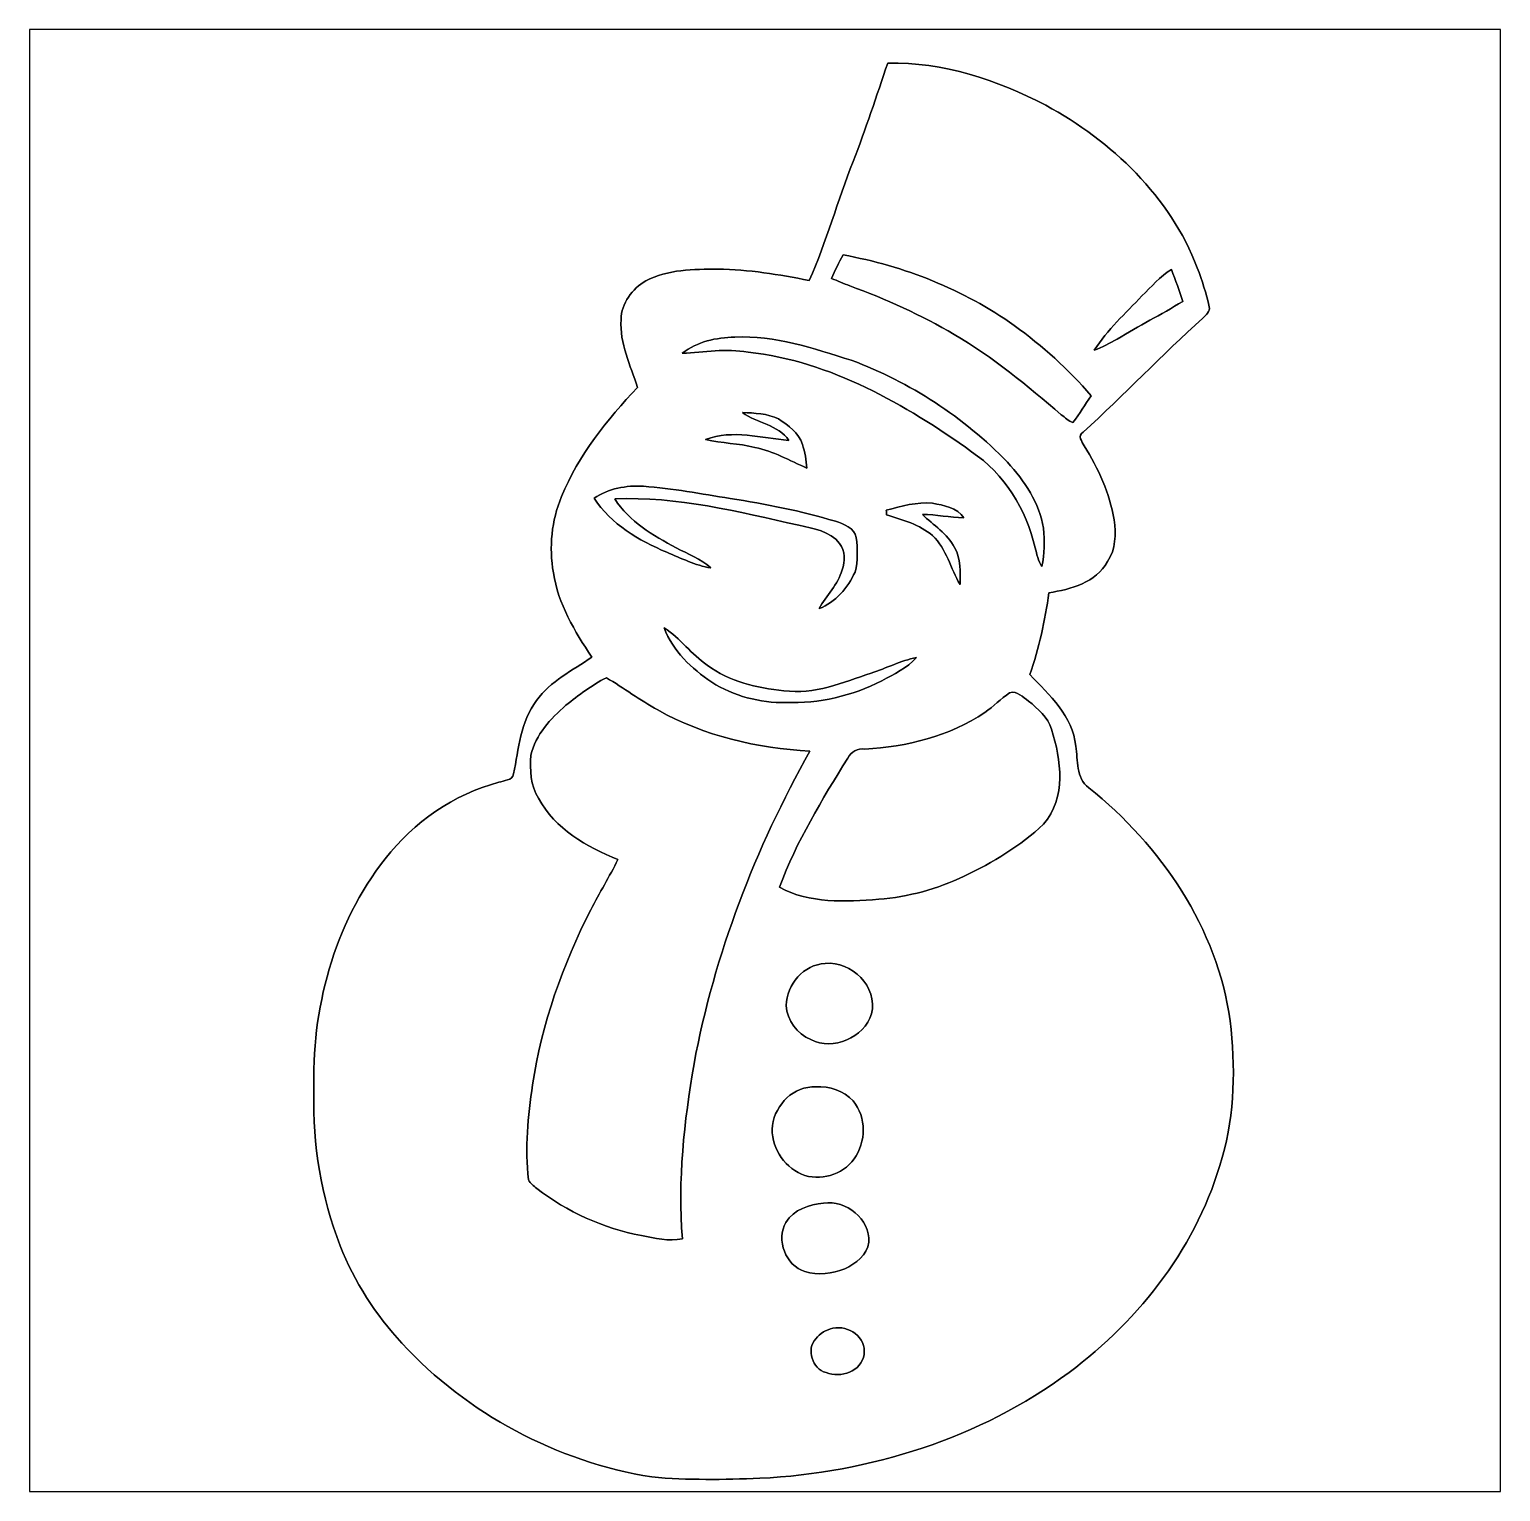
# Model space of a CAD drawing. Header units: centimetres. Extents: x -16.8 to 16.8, y -16.7 to 16.7.
import ezdxf

# ---------------------------------------------------------------- set-up
doc = ezdxf.new("R2010")
doc.units = ezdxf.units.CM
doc.header["$MEASUREMENT"] = 0
doc.layers.add('Layer 1', color=7, linetype='Continuous')

msp = doc.modelspace()

# ---------------------------------------------------------------- linework, layer by layer
at = {"layer": 'Layer 1', "color": 7}
for points, knots in [([(-16.77458, 16.66875), (-16.77458, 16.66875), (16.77458, 16.66875), (16.77458, 16.66875), (16.77458, 16.66875), (16.77458, 16.66875), (16.77458, -16.66875), (16.77458, -16.66875), (16.77458, -16.66875), (16.77458, -16.66875), (-16.77458, -16.66875), (-16.77458, -16.66875), (-16.77458, -16.66875), (-16.77458, -16.66875), (-16.77458, 16.66875), (-16.77458, 16.66875), (-16.77458, 16.66875), (-16.77458, 16.66875), (-16.77458, 16.66875), (-16.77458, 16.66875)], [0, 0, 0, 0, 0.16666667, 0.16666667, 0.16666667, 0.16666667, 0.33333333, 0.33333333, 0.33333333, 0.33333333, 0.5, 0.5, 0.5, 0.5, 0.66666667, 0.66666667, 0.66666667, 0.66666667, 1, 1, 1, 1]), ([(2.8, 15.9004), (2.54141, 15.15075), (2.29941, 14.3951), (2.00731, 13.65744), (2.00731, 13.65744), (1.65559, 12.76032), (1.40229, 11.82687), (1.00824, 10.94599), (1.00824, 10.94599), (0.32032, 11.07546), (-0.37324, 11.19928), (-1.07562, 11.20105), (-1.07562, 11.20105), (-1.63019, 11.20493), (-2.21333, 11.19576), (-2.71992, 10.93823), (-2.71992, 10.93823), (-3.02966, 10.75302), (-3.27695, 10.42458), (-3.28154, 10.05276), (-3.28154, 10.05276), (-3.3207, 9.50701), (-3.06634, 9.01171), (-2.90477, 8.50688), (-2.90477, 8.50688), (-3.60186, 7.77028), (-4.25344, 6.96242), (-4.6415, 6.01627), (-4.6415, 6.01627), (-4.86833, 5.47052), (-4.92795, 4.86128), (-4.82565, 4.28061), (-4.82565, 4.28061), (-4.71911, 3.57046), (-4.33846, 2.9464), (-3.95041, 2.35797), (-3.95041, 2.35797), (-4.38503, 2.04788), (-4.89726, 1.81751), (-5.21053, 1.3656), (-5.21053, 1.3656), (-5.57318, 0.883), (-5.61869, 0.26635), (-5.73229, -0.3048), (-5.73229, -0.3048), (-5.75804, -0.45967), (-5.96053, -0.45226), (-6.06954, -0.49777), (-6.06954, -0.49777), (-7.09507, -0.76835), (-8.01335, -1.40335), (-8.65964, -2.24084), (-8.65964, -2.24084), (-9.8365, -3.73521), (-10.34944, -5.68325), (-10.28735, -7.56708), (-10.28735, -7.56708), (-10.32334, -8.75665), (-10.11802, -9.95327), (-9.68657, -11.06241), (-9.68657, -11.06241), (-9.37225, -11.88896), (-8.87095, -12.63509), (-8.27934, -13.28879), (-8.27934, -13.28879), (-6.79168, -14.90169), (-4.74521, -15.98577), (-2.58128, -16.33608), (-2.58128, -16.33608), (-1.76283, -16.41157), (-0.93804, -16.39711), (-0.11748, -16.36607), (-0.11748, -16.36607), (2.3943, -16.24295), (4.90044, -15.4559), (6.93279, -13.95307), (6.93279, -13.95307), (8.56721, -12.74022), (9.88801, -11.03171), (10.42282, -9.04875), (10.42282, -9.04875), (10.72515, -8.04369), (10.72444, -6.97371), (10.60803, -5.93901), (10.60803, -5.93901), (10.31804, -3.81882), (9.03005, -1.94275), (7.38505, -0.62159), (7.38505, -0.62159), (7.0799, -0.39652), (7.14587, 0.00247), (7.08589, 0.32879), (7.08589, 0.32879), (7.02663, 1.00894), (6.48547, 1.49719), (6.03956, 1.95756), (6.03956, 1.95756), (6.25581, 2.56081), (6.38175, 3.19264), (6.47524, 3.82552), (6.47524, 3.82552), (6.97442, 3.90137), (7.54874, 4.05871), (7.81191, 4.5339), (7.81191, 4.5339), (8.00276, 4.81048), (8.001, 5.16784), (7.96219, 5.48781), (7.96219, 5.48781), (7.86271, 6.09282), (7.59954, 6.65762), (7.27922, 7.17585), (7.27922, 7.17585), (7.23053, 7.26652), (7.1187, 7.41327), (7.2577, 7.487), (7.2577, 7.487), (8.18621, 8.33367), (9.05192, 9.24631), (9.98537, 10.08803), (9.98537, 10.08803), (10.05522, 10.15506), (10.15541, 10.23585), (10.1286, 10.34697), (10.1286, 10.34697), (10.06722, 10.64966), (9.96597, 10.94352), (9.85873, 11.23315), (9.85873, 11.23315), (9.23678, 12.85487), (7.91034, 14.12487), (6.40256, 14.93873), (6.40256, 14.93873), (5.29449, 15.51764), (4.06259, 15.92721), (2.8, 15.9004)], [0, 0, 0, 0, 0.02857143, 0.02857143, 0.02857143, 0.02857143, 0.05714286, 0.05714286, 0.05714286, 0.05714286, 0.08571429, 0.08571429, 0.08571429, 0.08571429, 0.11428571, 0.11428571, 0.11428571, 0.11428571, 0.14285714, 0.14285714, 0.14285714, 0.14285714, 0.17142857, 0.17142857, 0.17142857, 0.17142857, 0.2, 0.2, 0.2, 0.2, 0.22857143, 0.22857143, 0.22857143, 0.22857143, 0.25714286, 0.25714286, 0.25714286, 0.25714286, 0.28571429, 0.28571429, 0.28571429, 0.28571429, 0.31428571, 0.31428571, 0.31428571, 0.31428571, 0.34285714, 0.34285714, 0.34285714, 0.34285714, 0.37142857, 0.37142857, 0.37142857, 0.37142857, 0.4, 0.4, 0.4, 0.4, 0.42857143, 0.42857143, 0.42857143, 0.42857143, 0.45714286, 0.45714286, 0.45714286, 0.45714286, 0.48571429, 0.48571429, 0.48571429, 0.48571429, 0.51428571, 0.51428571, 0.51428571, 0.51428571, 0.54285714, 0.54285714, 0.54285714, 0.54285714, 0.57142857, 0.57142857, 0.57142857, 0.57142857, 0.6, 0.6, 0.6, 0.6, 0.62857143, 0.62857143, 0.62857143, 0.62857143, 0.65714286, 0.65714286, 0.65714286, 0.65714286, 0.68571429, 0.68571429, 0.68571429, 0.68571429, 0.71428571, 0.71428571, 0.71428571, 0.71428571, 0.74285714, 0.74285714, 0.74285714, 0.74285714, 0.77142857, 0.77142857, 0.77142857, 0.77142857, 0.8, 0.8, 0.8, 0.8, 0.82857143, 0.82857143, 0.82857143, 0.82857143, 0.85714286, 0.85714286, 0.85714286, 0.85714286, 0.88571429, 0.88571429, 0.88571429, 0.88571429, 0.91428571, 0.91428571, 0.91428571, 0.91428571, 0.94285714, 0.94285714, 0.94285714, 0.94285714, 1, 1, 1, 1]), ([(1.78012, 11.52772), (3.17676, 11.27619), (4.52684, 10.74103), (5.68572, 9.91729), (5.68572, 9.91729), (6.32601, 9.45303), (6.92291, 8.9221), (7.43444, 8.31744), (7.43444, 8.31744), (7.29791, 8.11424), (7.1755, 7.90081), (7.02381, 7.70819), (7.02381, 7.70819), (6.91691, 7.73359), (6.84283, 7.82355), (6.75711, 7.88458), (6.75711, 7.88458), (5.98064, 8.54075), (5.19924, 9.20115), (4.31624, 9.71232), (4.31624, 9.71232), (3.55988, 10.15718), (2.75766, 10.52336), (1.93322, 10.82216), (1.93322, 10.82216), (1.79282, 10.87508), (1.65453, 10.93399), (1.51694, 10.99256), (1.51694, 10.99256), (1.59985, 11.17318), (1.68381, 11.3538), (1.78012, 11.52772)], [0, 0, 0, 0, 0.11111111, 0.11111111, 0.11111111, 0.11111111, 0.22222222, 0.22222222, 0.22222222, 0.22222222, 0.33333333, 0.33333333, 0.33333333, 0.33333333, 0.44444444, 0.44444444, 0.44444444, 0.44444444, 0.55555556, 0.55555556, 0.55555556, 0.55555556, 0.66666667, 0.66666667, 0.66666667, 0.66666667, 0.77777778, 0.77777778, 0.77777778, 0.77777778, 1, 1, 1, 1]), ([(8.59684, 10.59427), (8.81415, 10.79959), (9.00783, 11.04089), (9.26994, 11.19223), (9.26994, 11.19223), (9.35496, 10.94881), (9.4615, 10.7128), (9.52571, 10.46268), (9.52571, 10.46268), (9.02935, 10.17482), (8.52699, 9.89789), (8.03169, 9.60896), (8.03169, 9.60896), (7.86165, 9.51653), (7.69338, 9.41811), (7.50958, 9.35637), (7.50958, 9.35637), (7.80944, 9.81957), (8.22043, 10.19563), (8.59684, 10.59427)], [0, 0, 0, 0, 0.16666667, 0.16666667, 0.16666667, 0.16666667, 0.33333333, 0.33333333, 0.33333333, 0.33333333, 0.5, 0.5, 0.5, 0.5, 0.66666667, 0.66666667, 0.66666667, 0.66666667, 1, 1, 1, 1]), ([(-1.88524, 9.28511), (-1.54834, 9.54722), (-1.10878, 9.64847), (-0.68898, 9.65129), (-0.68898, 9.65129), (0.22895, 9.7088), (1.10384, 9.38636), (1.96815, 9.12636), (1.96815, 9.12636), (3.30623, 8.62365), (4.53637, 7.82884), (5.53014, 6.80014), (5.53014, 6.80014), (5.9182, 6.37575), (6.25898, 5.87375), (6.34788, 5.29378), (6.34788, 5.29378), (6.37822, 5.00592), (6.38104, 4.70853), (6.31155, 4.4256), (6.31155, 4.4256), (6.22759, 4.5533), (6.19936, 4.70676), (6.15809, 4.85069), (6.15809, 4.85069), (5.96159, 5.72206), (5.45712, 6.53662), (4.7117, 7.04074), (4.7117, 7.04074), (3.1937, 8.12482), (1.50213, 9.10343), (-0.38629, 9.31122), (-0.38629, 9.31122), (-0.88512, 9.39871), (-1.38606, 9.31192), (-1.88524, 9.28511)], [0, 0, 0, 0, 0.1, 0.1, 0.1, 0.1, 0.2, 0.2, 0.2, 0.2, 0.3, 0.3, 0.3, 0.3, 0.4, 0.4, 0.4, 0.4, 0.5, 0.5, 0.5, 0.5, 0.6, 0.6, 0.6, 0.6, 0.7, 0.7, 0.7, 0.7, 0.8, 0.8, 0.8, 0.8, 1, 1, 1, 1]), ([(-0.5147, 7.93432), (-0.23777, 7.92127), (0.0568, 7.91351), (0.31009, 7.78792), (0.31009, 7.78792), (0.53058, 7.64469), (0.77011, 7.47113), (0.85443, 7.20831), (0.85443, 7.20831), (0.90876, 7.03298), (0.94333, 6.85059), (0.95391, 6.66715), (0.95391, 6.66715), (0.56621, 6.83966), (0.18909, 7.05132), (-0.23001, 7.13881), (-0.23001, 7.13881), (-0.59902, 7.23265), (-0.98425, 7.22983), (-1.35361, 7.32084), (-1.35361, 7.32084), (-0.73554, 7.55086), (-0.08467, 7.35612), (0.54363, 7.29686), (0.54363, 7.29686), (0.30268, 7.66657), (-0.18697, 7.68032), (-0.5147, 7.93432)], [0, 0, 0, 0, 0.125, 0.125, 0.125, 0.125, 0.25, 0.25, 0.25, 0.25, 0.375, 0.375, 0.375, 0.375, 0.5, 0.5, 0.5, 0.5, 0.625, 0.625, 0.625, 0.625, 0.75, 0.75, 0.75, 0.75, 1, 1, 1, 1]), ([(-3.89467, 5.97994), (-3.56799, 6.20254), (-3.16336, 6.27592), (-2.77424, 6.25263), (-2.77424, 6.25263), (-2.1082, 6.20854), (-1.45344, 6.07272), (-0.7941, 5.97606), (-0.7941, 5.97606), (0.01411, 5.84517), (0.82303, 5.69489), (1.60655, 5.45324), (1.60655, 5.45324), (1.79634, 5.39821), (2.03694, 5.29766), (2.08209, 5.08317), (2.08209, 5.08317), (2.10644, 4.82459), (2.12866, 4.55013), (2.05281, 4.29754), (2.05281, 4.29754), (1.89018, 3.93876), (1.60796, 3.60856), (1.23437, 3.46216), (1.23437, 3.46216), (1.39524, 3.76414), (1.66934, 4.00756), (1.7593, 4.34481), (1.7593, 4.34481), (1.81716, 4.53813), (1.84009, 4.78084), (1.70145, 4.94736), (1.70145, 4.94736), (1.48237, 5.23416), (1.10208, 5.28461), (0.77399, 5.36504), (0.77399, 5.36504), (-0.60572, 5.66632), (-2.00131, 6.03179), (-3.42547, 5.96265), (-3.42547, 5.96265), (-3.09421, 5.45359), (-2.55658, 5.12551), (-2.02777, 4.85246), (-2.02777, 4.85246), (-1.76071, 4.70641), (-1.46191, 4.60304), (-1.23508, 4.39244), (-1.23508, 4.39244), (-1.58891, 4.44747), (-1.9117, 4.61151), (-2.23873, 4.74733), (-2.23873, 4.74733), (-2.87549, 5.01615), (-3.51367, 5.3848), (-3.89467, 5.97994)], [0, 0, 0, 0, 0.06666667, 0.06666667, 0.06666667, 0.06666667, 0.13333333, 0.13333333, 0.13333333, 0.13333333, 0.2, 0.2, 0.2, 0.2, 0.26666667, 0.26666667, 0.26666667, 0.26666667, 0.33333333, 0.33333333, 0.33333333, 0.33333333, 0.4, 0.4, 0.4, 0.4, 0.46666667, 0.46666667, 0.46666667, 0.46666667, 0.53333333, 0.53333333, 0.53333333, 0.53333333, 0.6, 0.6, 0.6, 0.6, 0.66666667, 0.66666667, 0.66666667, 0.66666667, 0.73333333, 0.73333333, 0.73333333, 0.73333333, 0.8, 0.8, 0.8, 0.8, 0.86666667, 0.86666667, 0.86666667, 0.86666667, 1, 1, 1, 1]), ([(2.76613, 5.70512), (3.10974, 5.79931), (3.46251, 5.90056), (3.82341, 5.86599), (3.82341, 5.86599), (4.0767, 5.81695), (4.38397, 5.77003), (4.53355, 5.52944), (4.53355, 5.52944), (4.21746, 5.5439), (3.9056, 5.60458), (3.58881, 5.61164), (3.58881, 5.61164), (3.83928, 5.36504), (4.1596, 5.1749), (4.324, 4.85281), (4.324, 4.85281), (4.46864, 4.5974), (4.45135, 4.29366), (4.44747, 4.01038), (4.44747, 4.01038), (4.2291, 4.37656), (4.14584, 4.82529), (3.82164, 5.12727), (3.82164, 5.12727), (3.5246, 5.38092), (3.14043, 5.48675), (2.77424, 5.59858), (2.77424, 5.59858), (2.77213, 5.62539), (2.76825, 5.67831), (2.76613, 5.70512)], [0, 0, 0, 0, 0.11111111, 0.11111111, 0.11111111, 0.11111111, 0.22222222, 0.22222222, 0.22222222, 0.22222222, 0.33333333, 0.33333333, 0.33333333, 0.33333333, 0.44444444, 0.44444444, 0.44444444, 0.44444444, 0.55555556, 0.55555556, 0.55555556, 0.55555556, 0.66666667, 0.66666667, 0.66666667, 0.66666667, 0.77777778, 0.77777778, 0.77777778, 0.77777778, 1, 1, 1, 1]), ([(-2.29905, 3.02119), (-1.93216, 2.78694), (-1.67675, 2.4197), (-1.31657, 2.17558), (-1.31657, 2.17558), (-0.81703, 1.79352), (-0.18415, 1.65488), (0.42933, 1.59173), (0.42933, 1.59173), (1.11936, 1.49543), (1.77906, 1.77835), (2.42006, 1.99037), (2.42006, 1.99037), (2.76437, 2.10855), (3.09492, 2.27013), (3.45193, 2.34915), (3.45193, 2.34915), (3.23779, 2.10679), (2.94358, 1.96638), (2.66277, 1.81822), (2.66277, 1.81822), (1.99002, 1.4732), (1.23366, 1.29152), (0.4759, 1.32256), (0.4759, 1.32256), (-0.11712, 1.30845), (-0.71261, 1.47179), (-1.21532, 1.78541), (-1.21532, 1.78541), (-1.67287, 2.09409), (-2.10079, 2.49343), (-2.29905, 3.02119)], [0, 0, 0, 0, 0.11111111, 0.11111111, 0.11111111, 0.11111111, 0.22222222, 0.22222222, 0.22222222, 0.22222222, 0.33333333, 0.33333333, 0.33333333, 0.33333333, 0.44444444, 0.44444444, 0.44444444, 0.44444444, 0.55555556, 0.55555556, 0.55555556, 0.55555556, 0.66666667, 0.66666667, 0.66666667, 0.66666667, 0.77777778, 0.77777778, 0.77777778, 0.77777778, 1, 1, 1, 1]), ([(-4.5406, 1.25942), (-4.25062, 1.49225), (-3.95076, 1.71803), (-3.61809, 1.8863), (-3.61809, 1.8863), (-3.21663, 1.65876), (-2.85291, 1.36948), (-2.4451, 1.15182), (-2.4451, 1.15182), (-1.38712, 0.55774), (-0.18027, 0.2794), (1.02482, 0.21449), (1.02482, 0.21449), (-0.22084, -2.00484), (-1.15323, -4.41254), (-1.61854, -6.91833), (-1.61854, -6.91833), (-1.84468, -8.23172), (-1.99425, -9.57439), (-1.88278, -10.90648), (-1.88278, -10.90648), (-2.19428, -10.97315), (-2.51319, -10.88743), (-2.81905, -10.83028), (-2.81905, -10.83028), (-3.68476, -10.66624), (-4.50744, -10.293), (-5.20559, -9.75642), (-5.20559, -9.75642), (-5.27156, -9.6968), (-5.35658, -9.64741), (-5.3908, -9.56134), (-5.3908, -9.56134), (-5.48887, -8.84096), (-5.39609, -8.11107), (-5.3026, -7.39528), (-5.3026, -7.39528), (-5.08917, -6.00075), (-4.61328, -4.65596), (-3.97263, -3.40254), (-3.97263, -3.40254), (-3.77719, -3.01519), (-3.54506, -2.6476), (-3.35421, -2.25813), (-3.35421, -2.25813), (-4.06647, -1.96956), (-4.78719, -1.56139), (-5.16608, -0.86254), (-5.16608, -0.86254), (-5.35093, -0.5715), (-5.36258, -0.21131), (-5.34035, 0.12171), (-5.34035, 0.12171), (-5.23028, 0.58984), (-4.89091, 0.95144), (-4.5406, 1.25942)], [0, 0, 0, 0, 0.06666667, 0.06666667, 0.06666667, 0.06666667, 0.13333333, 0.13333333, 0.13333333, 0.13333333, 0.2, 0.2, 0.2, 0.2, 0.26666667, 0.26666667, 0.26666667, 0.26666667, 0.33333333, 0.33333333, 0.33333333, 0.33333333, 0.4, 0.4, 0.4, 0.4, 0.46666667, 0.46666667, 0.46666667, 0.46666667, 0.53333333, 0.53333333, 0.53333333, 0.53333333, 0.6, 0.6, 0.6, 0.6, 0.66666667, 0.66666667, 0.66666667, 0.66666667, 0.73333333, 0.73333333, 0.73333333, 0.73333333, 0.8, 0.8, 0.8, 0.8, 0.86666667, 0.86666667, 0.86666667, 0.86666667, 1, 1, 1, 1]), ([(5.57812, 1.54446), (5.75592, 1.59702), (5.87657, 1.43439), (6.01098, 1.35537), (6.01098, 1.35537), (6.223, 1.18004), (6.45301, 0.98707), (6.5338, 0.71296), (6.5338, 0.71296), (6.75569, 0.01341), (6.87352, -0.84808), (6.35388, -1.44956), (6.35388, -1.44956), (5.82648, -1.95051), (5.19359, -2.32657), (4.53919, -2.63737), (4.53919, -2.63737), (3.93206, -2.93758), (3.26849, -3.10656), (2.59468, -3.16442), (2.59468, -3.16442), (1.83691, -3.21769), (1.01847, -3.26919), (0.32844, -2.88925), (0.32844, -2.88925), (0.71861, -1.84503), (1.3014, -0.88971), (1.88666, 0.05397), (1.88666, 0.05397), (1.96462, 0.19332), (2.10714, 0.28646), (2.27612, 0.25894), (2.27612, 0.25894), (3.23427, 0.31609), (4.20687, 0.55104), (5.0105, 1.09432), (5.0105, 1.09432), (5.21511, 1.22484), (5.37422, 1.41464), (5.57812, 1.54446)], [0, 0, 0, 0, 0.09090909, 0.09090909, 0.09090909, 0.09090909, 0.18181818, 0.18181818, 0.18181818, 0.18181818, 0.27272727, 0.27272727, 0.27272727, 0.27272727, 0.36363636, 0.36363636, 0.36363636, 0.36363636, 0.45454545, 0.45454545, 0.45454545, 0.45454545, 0.54545455, 0.54545455, 0.54545455, 0.54545455, 0.63636364, 0.63636364, 0.63636364, 0.63636364, 0.72727273, 0.72727273, 0.72727273, 0.72727273, 0.81818182, 0.81818182, 0.81818182, 0.81818182, 1, 1, 1, 1]), ([(1.37336, -4.62739), (1.9752, -4.56988), (2.57669, -5.15937), (2.42993, -5.77533), (2.42993, -5.77533), (2.25919, -6.32495), (1.55646, -6.62023), (1.04246, -6.3627), (1.04246, -6.3627), (0.72496, -6.23464), (0.51364, -5.9249), (0.48048, -5.58694), (0.48048, -5.58694), (0.49283, -5.10787), (0.8823, -4.64996), (1.37336, -4.62739)], [0, 0, 0, 0, 0.2, 0.2, 0.2, 0.2, 0.4, 0.4, 0.4, 0.4, 0.6, 0.6, 0.6, 0.6, 1, 1, 1, 1]), ([(1.15782, -7.44255), (1.47144, -7.42068), (1.79388, -7.52934), (2.00942, -7.76323), (2.00942, -7.76323), (2.31846, -8.13188), (2.31034, -8.70232), (2.02988, -9.08473), (2.02988, -9.08473), (1.772, -9.45515), (1.24566, -9.59697), (0.82973, -9.43539), (0.82973, -9.43539), (0.40958, -9.24278), (0.12206, -8.78417), (0.16792, -8.3185), (0.16792, -8.3185), (0.24024, -7.84401), (0.65476, -7.41257), (1.15782, -7.44255)], [0, 0, 0, 0, 0.16666667, 0.16666667, 0.16666667, 0.16666667, 0.33333333, 0.33333333, 0.33333333, 0.33333333, 0.5, 0.5, 0.5, 0.5, 0.66666667, 0.66666667, 0.66666667, 0.66666667, 1, 1, 1, 1]), ([(1.33773, -10.08944), (1.85138, -10.01748), (2.39677, -10.45316), (2.36784, -10.98409), (2.36784, -10.98409), (2.33574, -11.27795), (2.06234, -11.47127), (1.81857, -11.59087), (1.81857, -11.59087), (1.53529, -11.70411), (1.20474, -11.74291), (0.90981, -11.65225), (0.90981, -11.65225), (0.46602, -11.51467), (0.24906, -10.92976), (0.4766, -10.53042), (0.4766, -10.53042), (0.65722, -10.23655), (1.01282, -10.12261), (1.33773, -10.08944)], [0, 0, 0, 0, 0.16666667, 0.16666667, 0.16666667, 0.16666667, 0.33333333, 0.33333333, 0.33333333, 0.33333333, 0.5, 0.5, 0.5, 0.5, 0.66666667, 0.66666667, 0.66666667, 0.66666667, 1, 1, 1, 1]), ([(1.54975, -12.94624), (1.90465, -12.86898), (2.31211, -13.14979), (2.25848, -13.54243), (2.25848, -13.54243), (2.20169, -13.93119), (1.72402, -14.08924), (1.39136, -13.95518), (1.39136, -13.95518), (1.08232, -13.87299), (0.93521, -13.42496), (1.15676, -13.18542), (1.15676, -13.18542), (1.25271, -13.06195), (1.39559, -12.97376), (1.54975, -12.94624)], [0, 0, 0, 0, 0.2, 0.2, 0.2, 0.2, 0.4, 0.4, 0.4, 0.4, 0.6, 0.6, 0.6, 0.6, 1, 1, 1, 1])]:
    msp.add_open_spline(points, degree=3, knots=knots, dxfattribs=at)
at = {"layer": 'Layer 1', "color": 251}
for points, knots in [([(2.8, 15.9004), (4.06259, 15.92721), (5.29449, 15.51764), (6.40256, 14.93873), (6.40256, 14.93873), (7.91034, 14.12487), (9.23678, 12.85487), (9.85873, 11.23315), (9.85873, 11.23315), (9.96597, 10.94352), (10.06722, 10.64966), (10.1286, 10.34697), (10.1286, 10.34697), (10.15541, 10.23585), (10.05522, 10.15506), (9.98537, 10.08803), (9.98537, 10.08803), (9.05192, 9.24631), (8.18621, 8.33367), (7.2577, 7.487), (7.2577, 7.487), (7.1187, 7.41327), (7.23053, 7.26652), (7.27922, 7.17585), (7.27922, 7.17585), (7.59954, 6.65762), (7.86271, 6.09282), (7.96219, 5.48781), (7.96219, 5.48781), (8.001, 5.16784), (8.00276, 4.81048), (7.81191, 4.5339), (7.81191, 4.5339), (7.54874, 4.05871), (6.97442, 3.90137), (6.47524, 3.82552), (6.47524, 3.82552), (6.38175, 3.19264), (6.25581, 2.56081), (6.03956, 1.95756), (6.03956, 1.95756), (6.48547, 1.49719), (7.02663, 1.00894), (7.08589, 0.32879), (7.08589, 0.32879), (7.14587, 0.00247), (7.0799, -0.39652), (7.38505, -0.62159), (7.38505, -0.62159), (9.03005, -1.94275), (10.31804, -3.81882), (10.60803, -5.93901), (10.60803, -5.93901), (10.72444, -6.97371), (10.72515, -8.04369), (10.42282, -9.04875), (10.42282, -9.04875), (9.88801, -11.03171), (8.56721, -12.74022), (6.93279, -13.95307), (6.93279, -13.95307), (4.90044, -15.4559), (2.3943, -16.24295), (-0.11748, -16.36607), (-0.11748, -16.36607), (-0.93804, -16.39711), (-1.76283, -16.41157), (-2.58128, -16.33608), (-2.58128, -16.33608), (-4.74521, -15.98577), (-6.79168, -14.90169), (-8.27934, -13.28879), (-8.27934, -13.28879), (-8.87095, -12.63509), (-9.37225, -11.88896), (-9.68657, -11.06241), (-9.68657, -11.06241), (-10.11802, -9.95327), (-10.32334, -8.75665), (-10.28735, -7.56708), (-10.28735, -7.56708), (-10.34944, -5.68325), (-9.8365, -3.73521), (-8.65964, -2.24084), (-8.65964, -2.24084), (-8.01335, -1.40335), (-7.09507, -0.76835), (-6.06954, -0.49777), (-6.06954, -0.49777), (-5.96053, -0.45226), (-5.75804, -0.45967), (-5.73229, -0.3048), (-5.73229, -0.3048), (-5.61869, 0.26635), (-5.57318, 0.883), (-5.21053, 1.3656), (-5.21053, 1.3656), (-4.89726, 1.81751), (-4.38503, 2.04788), (-3.95041, 2.35797), (-3.95041, 2.35797), (-4.33846, 2.9464), (-4.71911, 3.57046), (-4.82565, 4.28061), (-4.82565, 4.28061), (-4.92795, 4.86128), (-4.86833, 5.47052), (-4.6415, 6.01627), (-4.6415, 6.01627), (-4.25344, 6.96242), (-3.60186, 7.77028), (-2.90477, 8.50688), (-2.90477, 8.50688), (-3.06634, 9.01171), (-3.3207, 9.50701), (-3.28154, 10.05276), (-3.28154, 10.05276), (-3.27695, 10.42458), (-3.02966, 10.75302), (-2.71992, 10.93823), (-2.71992, 10.93823), (-2.21333, 11.19576), (-1.63019, 11.20493), (-1.07562, 11.20105), (-1.07562, 11.20105), (-0.37324, 11.19928), (0.32032, 11.07546), (1.00824, 10.94599), (1.00824, 10.94599), (1.40229, 11.82687), (1.65559, 12.76032), (2.00731, 13.65744), (2.00731, 13.65744), (2.29941, 14.3951), (2.54141, 15.15075), (2.8, 15.9004), (2.8, 15.9004), (2.8, 15.9004), (2.8, 15.9004), (2.8, 15.9004)], [0, 0, 0, 0, 0.02777778, 0.02777778, 0.02777778, 0.02777778, 0.05555556, 0.05555556, 0.05555556, 0.05555556, 0.08333333, 0.08333333, 0.08333333, 0.08333333, 0.11111111, 0.11111111, 0.11111111, 0.11111111, 0.13888889, 0.13888889, 0.13888889, 0.13888889, 0.16666667, 0.16666667, 0.16666667, 0.16666667, 0.19444444, 0.19444444, 0.19444444, 0.19444444, 0.22222222, 0.22222222, 0.22222222, 0.22222222, 0.25, 0.25, 0.25, 0.25, 0.27777778, 0.27777778, 0.27777778, 0.27777778, 0.30555556, 0.30555556, 0.30555556, 0.30555556, 0.33333333, 0.33333333, 0.33333333, 0.33333333, 0.36111111, 0.36111111, 0.36111111, 0.36111111, 0.38888889, 0.38888889, 0.38888889, 0.38888889, 0.41666667, 0.41666667, 0.41666667, 0.41666667, 0.44444444, 0.44444444, 0.44444444, 0.44444444, 0.47222222, 0.47222222, 0.47222222, 0.47222222, 0.5, 0.5, 0.5, 0.5, 0.52777778, 0.52777778, 0.52777778, 0.52777778, 0.55555556, 0.55555556, 0.55555556, 0.55555556, 0.58333333, 0.58333333, 0.58333333, 0.58333333, 0.61111111, 0.61111111, 0.61111111, 0.61111111, 0.63888889, 0.63888889, 0.63888889, 0.63888889, 0.66666667, 0.66666667, 0.66666667, 0.66666667, 0.69444444, 0.69444444, 0.69444444, 0.69444444, 0.72222222, 0.72222222, 0.72222222, 0.72222222, 0.75, 0.75, 0.75, 0.75, 0.77777778, 0.77777778, 0.77777778, 0.77777778, 0.80555556, 0.80555556, 0.80555556, 0.80555556, 0.83333333, 0.83333333, 0.83333333, 0.83333333, 0.86111111, 0.86111111, 0.86111111, 0.86111111, 0.88888889, 0.88888889, 0.88888889, 0.88888889, 0.91666667, 0.91666667, 0.91666667, 0.91666667, 0.94444444, 0.94444444, 0.94444444, 0.94444444, 1, 1, 1, 1]), ([(1.78012, 11.52772), (1.68381, 11.3538), (1.59985, 11.17318), (1.51694, 10.99256), (1.51694, 10.99256), (1.65453, 10.93399), (1.79282, 10.87508), (1.93322, 10.82216), (1.93322, 10.82216), (2.75766, 10.52336), (3.55988, 10.15718), (4.31624, 9.71232), (4.31624, 9.71232), (5.19924, 9.20115), (5.98064, 8.54075), (6.75711, 7.88458), (6.75711, 7.88458), (6.84283, 7.82355), (6.91691, 7.73359), (7.02381, 7.70819), (7.02381, 7.70819), (7.1755, 7.90081), (7.29791, 8.11424), (7.43444, 8.31744), (7.43444, 8.31744), (6.92291, 8.9221), (6.32601, 9.45303), (5.68572, 9.91729), (5.68572, 9.91729), (4.52684, 10.74103), (3.17676, 11.27619), (1.78012, 11.52772), (1.78012, 11.52772), (1.78012, 11.52772), (1.78012, 11.52772), (1.78012, 11.52772)], [0, 0, 0, 0, 0.1, 0.1, 0.1, 0.1, 0.2, 0.2, 0.2, 0.2, 0.3, 0.3, 0.3, 0.3, 0.4, 0.4, 0.4, 0.4, 0.5, 0.5, 0.5, 0.5, 0.6, 0.6, 0.6, 0.6, 0.7, 0.7, 0.7, 0.7, 0.8, 0.8, 0.8, 0.8, 1, 1, 1, 1]), ([(8.59684, 10.59427), (8.22043, 10.19563), (7.80944, 9.81957), (7.50958, 9.35637), (7.50958, 9.35637), (7.69338, 9.41811), (7.86165, 9.51653), (8.03169, 9.60896), (8.03169, 9.60896), (8.52699, 9.89789), (9.02935, 10.17482), (9.52571, 10.46268), (9.52571, 10.46268), (9.4615, 10.7128), (9.35496, 10.94881), (9.26994, 11.19223), (9.26994, 11.19223), (9.00783, 11.04089), (8.81415, 10.79959), (8.59684, 10.59427), (8.59684, 10.59427), (8.59684, 10.59427), (8.59684, 10.59427), (8.59684, 10.59427)], [0, 0, 0, 0, 0.14285714, 0.14285714, 0.14285714, 0.14285714, 0.28571429, 0.28571429, 0.28571429, 0.28571429, 0.42857143, 0.42857143, 0.42857143, 0.42857143, 0.57142857, 0.57142857, 0.57142857, 0.57142857, 0.71428571, 0.71428571, 0.71428571, 0.71428571, 1, 1, 1, 1]), ([(-1.88524, 9.28511), (-1.38606, 9.31192), (-0.88512, 9.39871), (-0.38629, 9.31122), (-0.38629, 9.31122), (1.50213, 9.10343), (3.1937, 8.12482), (4.7117, 7.04074), (4.7117, 7.04074), (5.45712, 6.53662), (5.96159, 5.72206), (6.15809, 4.85069), (6.15809, 4.85069), (6.19936, 4.70676), (6.22759, 4.5533), (6.31155, 4.4256), (6.31155, 4.4256), (6.38104, 4.70853), (6.37822, 5.00592), (6.34788, 5.29378), (6.34788, 5.29378), (6.25898, 5.87375), (5.9182, 6.37575), (5.53014, 6.80014), (5.53014, 6.80014), (4.53637, 7.82884), (3.30623, 8.62365), (1.96815, 9.12636), (1.96815, 9.12636), (1.10384, 9.38636), (0.22895, 9.7088), (-0.68898, 9.65129), (-0.68898, 9.65129), (-1.10878, 9.64847), (-1.54834, 9.54722), (-1.88524, 9.28511), (-1.88524, 9.28511), (-1.88524, 9.28511), (-1.88524, 9.28511), (-1.88524, 9.28511)], [0, 0, 0, 0, 0.09090909, 0.09090909, 0.09090909, 0.09090909, 0.18181818, 0.18181818, 0.18181818, 0.18181818, 0.27272727, 0.27272727, 0.27272727, 0.27272727, 0.36363636, 0.36363636, 0.36363636, 0.36363636, 0.45454545, 0.45454545, 0.45454545, 0.45454545, 0.54545455, 0.54545455, 0.54545455, 0.54545455, 0.63636364, 0.63636364, 0.63636364, 0.63636364, 0.72727273, 0.72727273, 0.72727273, 0.72727273, 0.81818182, 0.81818182, 0.81818182, 0.81818182, 1, 1, 1, 1]), ([(-0.5147, 7.93432), (-0.18697, 7.68032), (0.30268, 7.66657), (0.54363, 7.29686), (0.54363, 7.29686), (-0.08467, 7.35612), (-0.73554, 7.55086), (-1.35361, 7.32084), (-1.35361, 7.32084), (-0.98425, 7.22983), (-0.59902, 7.23265), (-0.23001, 7.13881), (-0.23001, 7.13881), (0.18909, 7.05132), (0.56621, 6.83966), (0.95391, 6.66715), (0.95391, 6.66715), (0.94333, 6.85059), (0.90876, 7.03298), (0.85443, 7.20831), (0.85443, 7.20831), (0.77011, 7.47113), (0.53058, 7.64469), (0.31009, 7.78792), (0.31009, 7.78792), (0.0568, 7.91351), (-0.23777, 7.92127), (-0.5147, 7.93432), (-0.5147, 7.93432), (-0.5147, 7.93432), (-0.5147, 7.93432), (-0.5147, 7.93432)], [0, 0, 0, 0, 0.11111111, 0.11111111, 0.11111111, 0.11111111, 0.22222222, 0.22222222, 0.22222222, 0.22222222, 0.33333333, 0.33333333, 0.33333333, 0.33333333, 0.44444444, 0.44444444, 0.44444444, 0.44444444, 0.55555556, 0.55555556, 0.55555556, 0.55555556, 0.66666667, 0.66666667, 0.66666667, 0.66666667, 0.77777778, 0.77777778, 0.77777778, 0.77777778, 1, 1, 1, 1]), ([(-3.89467, 5.97994), (-3.51367, 5.3848), (-2.87549, 5.01615), (-2.23873, 4.74733), (-2.23873, 4.74733), (-1.9117, 4.61151), (-1.58891, 4.44747), (-1.23508, 4.39244), (-1.23508, 4.39244), (-1.46191, 4.60304), (-1.76071, 4.70641), (-2.02777, 4.85246), (-2.02777, 4.85246), (-2.55658, 5.12551), (-3.09421, 5.45359), (-3.42547, 5.96265), (-3.42547, 5.96265), (-2.00131, 6.03179), (-0.60572, 5.66632), (0.77399, 5.36504), (0.77399, 5.36504), (1.10208, 5.28461), (1.48237, 5.23416), (1.70145, 4.94736), (1.70145, 4.94736), (1.84009, 4.78084), (1.81716, 4.53813), (1.7593, 4.34481), (1.7593, 4.34481), (1.66934, 4.00756), (1.39524, 3.76414), (1.23437, 3.46216), (1.23437, 3.46216), (1.60796, 3.60856), (1.89018, 3.93876), (2.05281, 4.29754), (2.05281, 4.29754), (2.12866, 4.55013), (2.10644, 4.82459), (2.08209, 5.08317), (2.08209, 5.08317), (2.03694, 5.29766), (1.79634, 5.39821), (1.60655, 5.45324), (1.60655, 5.45324), (0.82303, 5.69489), (0.01411, 5.84517), (-0.7941, 5.97606), (-0.7941, 5.97606), (-1.45344, 6.07272), (-2.1082, 6.20854), (-2.77424, 6.25263), (-2.77424, 6.25263), (-3.16336, 6.27592), (-3.56799, 6.20254), (-3.89467, 5.97994), (-3.89467, 5.97994), (-3.89467, 5.97994), (-3.89467, 5.97994), (-3.89467, 5.97994)], [0, 0, 0, 0, 0.0625, 0.0625, 0.0625, 0.0625, 0.125, 0.125, 0.125, 0.125, 0.1875, 0.1875, 0.1875, 0.1875, 0.25, 0.25, 0.25, 0.25, 0.3125, 0.3125, 0.3125, 0.3125, 0.375, 0.375, 0.375, 0.375, 0.4375, 0.4375, 0.4375, 0.4375, 0.5, 0.5, 0.5, 0.5, 0.5625, 0.5625, 0.5625, 0.5625, 0.625, 0.625, 0.625, 0.625, 0.6875, 0.6875, 0.6875, 0.6875, 0.75, 0.75, 0.75, 0.75, 0.8125, 0.8125, 0.8125, 0.8125, 0.875, 0.875, 0.875, 0.875, 1, 1, 1, 1]), ([(2.76613, 5.70512), (2.76825, 5.67831), (2.77213, 5.62539), (2.77424, 5.59858), (2.77424, 5.59858), (3.14043, 5.48675), (3.5246, 5.38092), (3.82164, 5.12727), (3.82164, 5.12727), (4.14584, 4.82529), (4.2291, 4.37656), (4.44747, 4.01038), (4.44747, 4.01038), (4.45135, 4.29366), (4.46864, 4.5974), (4.324, 4.85281), (4.324, 4.85281), (4.1596, 5.1749), (3.83928, 5.36504), (3.58881, 5.61164), (3.58881, 5.61164), (3.9056, 5.60458), (4.21746, 5.5439), (4.53355, 5.52944), (4.53355, 5.52944), (4.38397, 5.77003), (4.0767, 5.81695), (3.82341, 5.86599), (3.82341, 5.86599), (3.46251, 5.90056), (3.10974, 5.79931), (2.76613, 5.70512), (2.76613, 5.70512), (2.76613, 5.70512), (2.76613, 5.70512), (2.76613, 5.70512)], [0, 0, 0, 0, 0.1, 0.1, 0.1, 0.1, 0.2, 0.2, 0.2, 0.2, 0.3, 0.3, 0.3, 0.3, 0.4, 0.4, 0.4, 0.4, 0.5, 0.5, 0.5, 0.5, 0.6, 0.6, 0.6, 0.6, 0.7, 0.7, 0.7, 0.7, 0.8, 0.8, 0.8, 0.8, 1, 1, 1, 1]), ([(-2.29905, 3.02119), (-2.10079, 2.49343), (-1.67287, 2.09409), (-1.21532, 1.78541), (-1.21532, 1.78541), (-0.71261, 1.47179), (-0.11712, 1.30845), (0.4759, 1.32256), (0.4759, 1.32256), (1.23366, 1.29152), (1.99002, 1.4732), (2.66277, 1.81822), (2.66277, 1.81822), (2.94358, 1.96638), (3.23779, 2.10679), (3.45193, 2.34915), (3.45193, 2.34915), (3.09492, 2.27013), (2.76437, 2.10855), (2.42006, 1.99037), (2.42006, 1.99037), (1.77906, 1.77835), (1.11936, 1.49543), (0.42933, 1.59173), (0.42933, 1.59173), (-0.18415, 1.65488), (-0.81703, 1.79352), (-1.31657, 2.17558), (-1.31657, 2.17558), (-1.67675, 2.4197), (-1.93216, 2.78694), (-2.29905, 3.02119), (-2.29905, 3.02119), (-2.29905, 3.02119), (-2.29905, 3.02119), (-2.29905, 3.02119)], [0, 0, 0, 0, 0.1, 0.1, 0.1, 0.1, 0.2, 0.2, 0.2, 0.2, 0.3, 0.3, 0.3, 0.3, 0.4, 0.4, 0.4, 0.4, 0.5, 0.5, 0.5, 0.5, 0.6, 0.6, 0.6, 0.6, 0.7, 0.7, 0.7, 0.7, 0.8, 0.8, 0.8, 0.8, 1, 1, 1, 1]), ([(-4.5406, 1.25942), (-4.89091, 0.95144), (-5.23028, 0.58984), (-5.34035, 0.12171), (-5.34035, 0.12171), (-5.36258, -0.21131), (-5.35093, -0.5715), (-5.16608, -0.86254), (-5.16608, -0.86254), (-4.78719, -1.56139), (-4.06647, -1.96956), (-3.35421, -2.25813), (-3.35421, -2.25813), (-3.54506, -2.6476), (-3.77719, -3.01519), (-3.97263, -3.40254), (-3.97263, -3.40254), (-4.61328, -4.65596), (-5.08917, -6.00075), (-5.3026, -7.39528), (-5.3026, -7.39528), (-5.39609, -8.11107), (-5.48887, -8.84096), (-5.3908, -9.56134), (-5.3908, -9.56134), (-5.35658, -9.64741), (-5.27156, -9.6968), (-5.20559, -9.75642), (-5.20559, -9.75642), (-4.50744, -10.293), (-3.68476, -10.66624), (-2.81905, -10.83028), (-2.81905, -10.83028), (-2.51319, -10.88743), (-2.19428, -10.97315), (-1.88278, -10.90648), (-1.88278, -10.90648), (-1.99425, -9.57439), (-1.84468, -8.23172), (-1.61854, -6.91833), (-1.61854, -6.91833), (-1.15323, -4.41254), (-0.22084, -2.00484), (1.02482, 0.21449), (1.02482, 0.21449), (-0.18027, 0.2794), (-1.38712, 0.55774), (-2.4451, 1.15182), (-2.4451, 1.15182), (-2.85291, 1.36948), (-3.21663, 1.65876), (-3.61809, 1.8863), (-3.61809, 1.8863), (-3.95076, 1.71803), (-4.25062, 1.49225), (-4.5406, 1.25942), (-4.5406, 1.25942), (-4.5406, 1.25942), (-4.5406, 1.25942), (-4.5406, 1.25942)], [0, 0, 0, 0, 0.0625, 0.0625, 0.0625, 0.0625, 0.125, 0.125, 0.125, 0.125, 0.1875, 0.1875, 0.1875, 0.1875, 0.25, 0.25, 0.25, 0.25, 0.3125, 0.3125, 0.3125, 0.3125, 0.375, 0.375, 0.375, 0.375, 0.4375, 0.4375, 0.4375, 0.4375, 0.5, 0.5, 0.5, 0.5, 0.5625, 0.5625, 0.5625, 0.5625, 0.625, 0.625, 0.625, 0.625, 0.6875, 0.6875, 0.6875, 0.6875, 0.75, 0.75, 0.75, 0.75, 0.8125, 0.8125, 0.8125, 0.8125, 0.875, 0.875, 0.875, 0.875, 1, 1, 1, 1]), ([(5.57812, 1.54446), (5.37422, 1.41464), (5.21511, 1.22484), (5.0105, 1.09432), (5.0105, 1.09432), (4.20687, 0.55104), (3.23427, 0.31609), (2.27612, 0.25894), (2.27612, 0.25894), (2.10714, 0.28646), (1.96462, 0.19332), (1.88666, 0.05397), (1.88666, 0.05397), (1.3014, -0.88971), (0.71861, -1.84503), (0.32844, -2.88925), (0.32844, -2.88925), (1.01847, -3.26919), (1.83691, -3.21769), (2.59468, -3.16442), (2.59468, -3.16442), (3.26849, -3.10656), (3.93206, -2.93758), (4.53919, -2.63737), (4.53919, -2.63737), (5.19359, -2.32657), (5.82648, -1.95051), (6.35388, -1.44956), (6.35388, -1.44956), (6.87352, -0.84808), (6.75569, 0.01341), (6.5338, 0.71296), (6.5338, 0.71296), (6.45301, 0.98707), (6.223, 1.18004), (6.01098, 1.35537), (6.01098, 1.35537), (5.87657, 1.43439), (5.75592, 1.59702), (5.57812, 1.54446), (5.57812, 1.54446), (5.57812, 1.54446), (5.57812, 1.54446), (5.57812, 1.54446)], [0, 0, 0, 0, 0.08333333, 0.08333333, 0.08333333, 0.08333333, 0.16666667, 0.16666667, 0.16666667, 0.16666667, 0.25, 0.25, 0.25, 0.25, 0.33333333, 0.33333333, 0.33333333, 0.33333333, 0.41666667, 0.41666667, 0.41666667, 0.41666667, 0.5, 0.5, 0.5, 0.5, 0.58333333, 0.58333333, 0.58333333, 0.58333333, 0.66666667, 0.66666667, 0.66666667, 0.66666667, 0.75, 0.75, 0.75, 0.75, 0.83333333, 0.83333333, 0.83333333, 0.83333333, 1, 1, 1, 1]), ([(1.37336, -4.62739), (0.8823, -4.64996), (0.49283, -5.10787), (0.48048, -5.58694), (0.48048, -5.58694), (0.51364, -5.9249), (0.72496, -6.23464), (1.04246, -6.3627), (1.04246, -6.3627), (1.55646, -6.62023), (2.25919, -6.32495), (2.42993, -5.77533), (2.42993, -5.77533), (2.57669, -5.15937), (1.9752, -4.56988), (1.37336, -4.62739), (1.37336, -4.62739), (1.37336, -4.62739), (1.37336, -4.62739), (1.37336, -4.62739)], [0, 0, 0, 0, 0.16666667, 0.16666667, 0.16666667, 0.16666667, 0.33333333, 0.33333333, 0.33333333, 0.33333333, 0.5, 0.5, 0.5, 0.5, 0.66666667, 0.66666667, 0.66666667, 0.66666667, 1, 1, 1, 1]), ([(1.15782, -7.44255), (0.65476, -7.41257), (0.24024, -7.84401), (0.16792, -8.3185), (0.16792, -8.3185), (0.12206, -8.78417), (0.40958, -9.24278), (0.82973, -9.43539), (0.82973, -9.43539), (1.24566, -9.59697), (1.772, -9.45515), (2.02988, -9.08473), (2.02988, -9.08473), (2.31034, -8.70232), (2.31846, -8.13188), (2.00942, -7.76323), (2.00942, -7.76323), (1.79388, -7.52934), (1.47144, -7.42068), (1.15782, -7.44255), (1.15782, -7.44255), (1.15782, -7.44255), (1.15782, -7.44255), (1.15782, -7.44255)], [0, 0, 0, 0, 0.14285714, 0.14285714, 0.14285714, 0.14285714, 0.28571429, 0.28571429, 0.28571429, 0.28571429, 0.42857143, 0.42857143, 0.42857143, 0.42857143, 0.57142857, 0.57142857, 0.57142857, 0.57142857, 0.71428571, 0.71428571, 0.71428571, 0.71428571, 1, 1, 1, 1]), ([(1.33773, -10.08944), (1.01282, -10.12261), (0.65722, -10.23655), (0.4766, -10.53042), (0.4766, -10.53042), (0.24906, -10.92976), (0.46602, -11.51467), (0.90981, -11.65225), (0.90981, -11.65225), (1.20474, -11.74291), (1.53529, -11.70411), (1.81857, -11.59087), (1.81857, -11.59087), (2.06234, -11.47127), (2.33574, -11.27795), (2.36784, -10.98409), (2.36784, -10.98409), (2.39677, -10.45316), (1.85138, -10.01748), (1.33773, -10.08944), (1.33773, -10.08944), (1.33773, -10.08944), (1.33773, -10.08944), (1.33773, -10.08944)], [0, 0, 0, 0, 0.14285714, 0.14285714, 0.14285714, 0.14285714, 0.28571429, 0.28571429, 0.28571429, 0.28571429, 0.42857143, 0.42857143, 0.42857143, 0.42857143, 0.57142857, 0.57142857, 0.57142857, 0.57142857, 0.71428571, 0.71428571, 0.71428571, 0.71428571, 1, 1, 1, 1]), ([(1.54975, -12.94624), (1.39559, -12.97376), (1.25271, -13.06195), (1.15676, -13.18542), (1.15676, -13.18542), (0.93521, -13.42496), (1.08232, -13.87299), (1.39136, -13.95518), (1.39136, -13.95518), (1.72402, -14.08924), (2.20169, -13.93119), (2.25848, -13.54243), (2.25848, -13.54243), (2.31211, -13.14979), (1.90465, -12.86898), (1.54975, -12.94624)], [0, 0, 0, 0, 0.2, 0.2, 0.2, 0.2, 0.4, 0.4, 0.4, 0.4, 0.6, 0.6, 0.6, 0.6, 1, 1, 1, 1])]:
    msp.add_open_spline(points, degree=3, knots=knots, dxfattribs=at)

doc.saveas('drawing.dxf')
